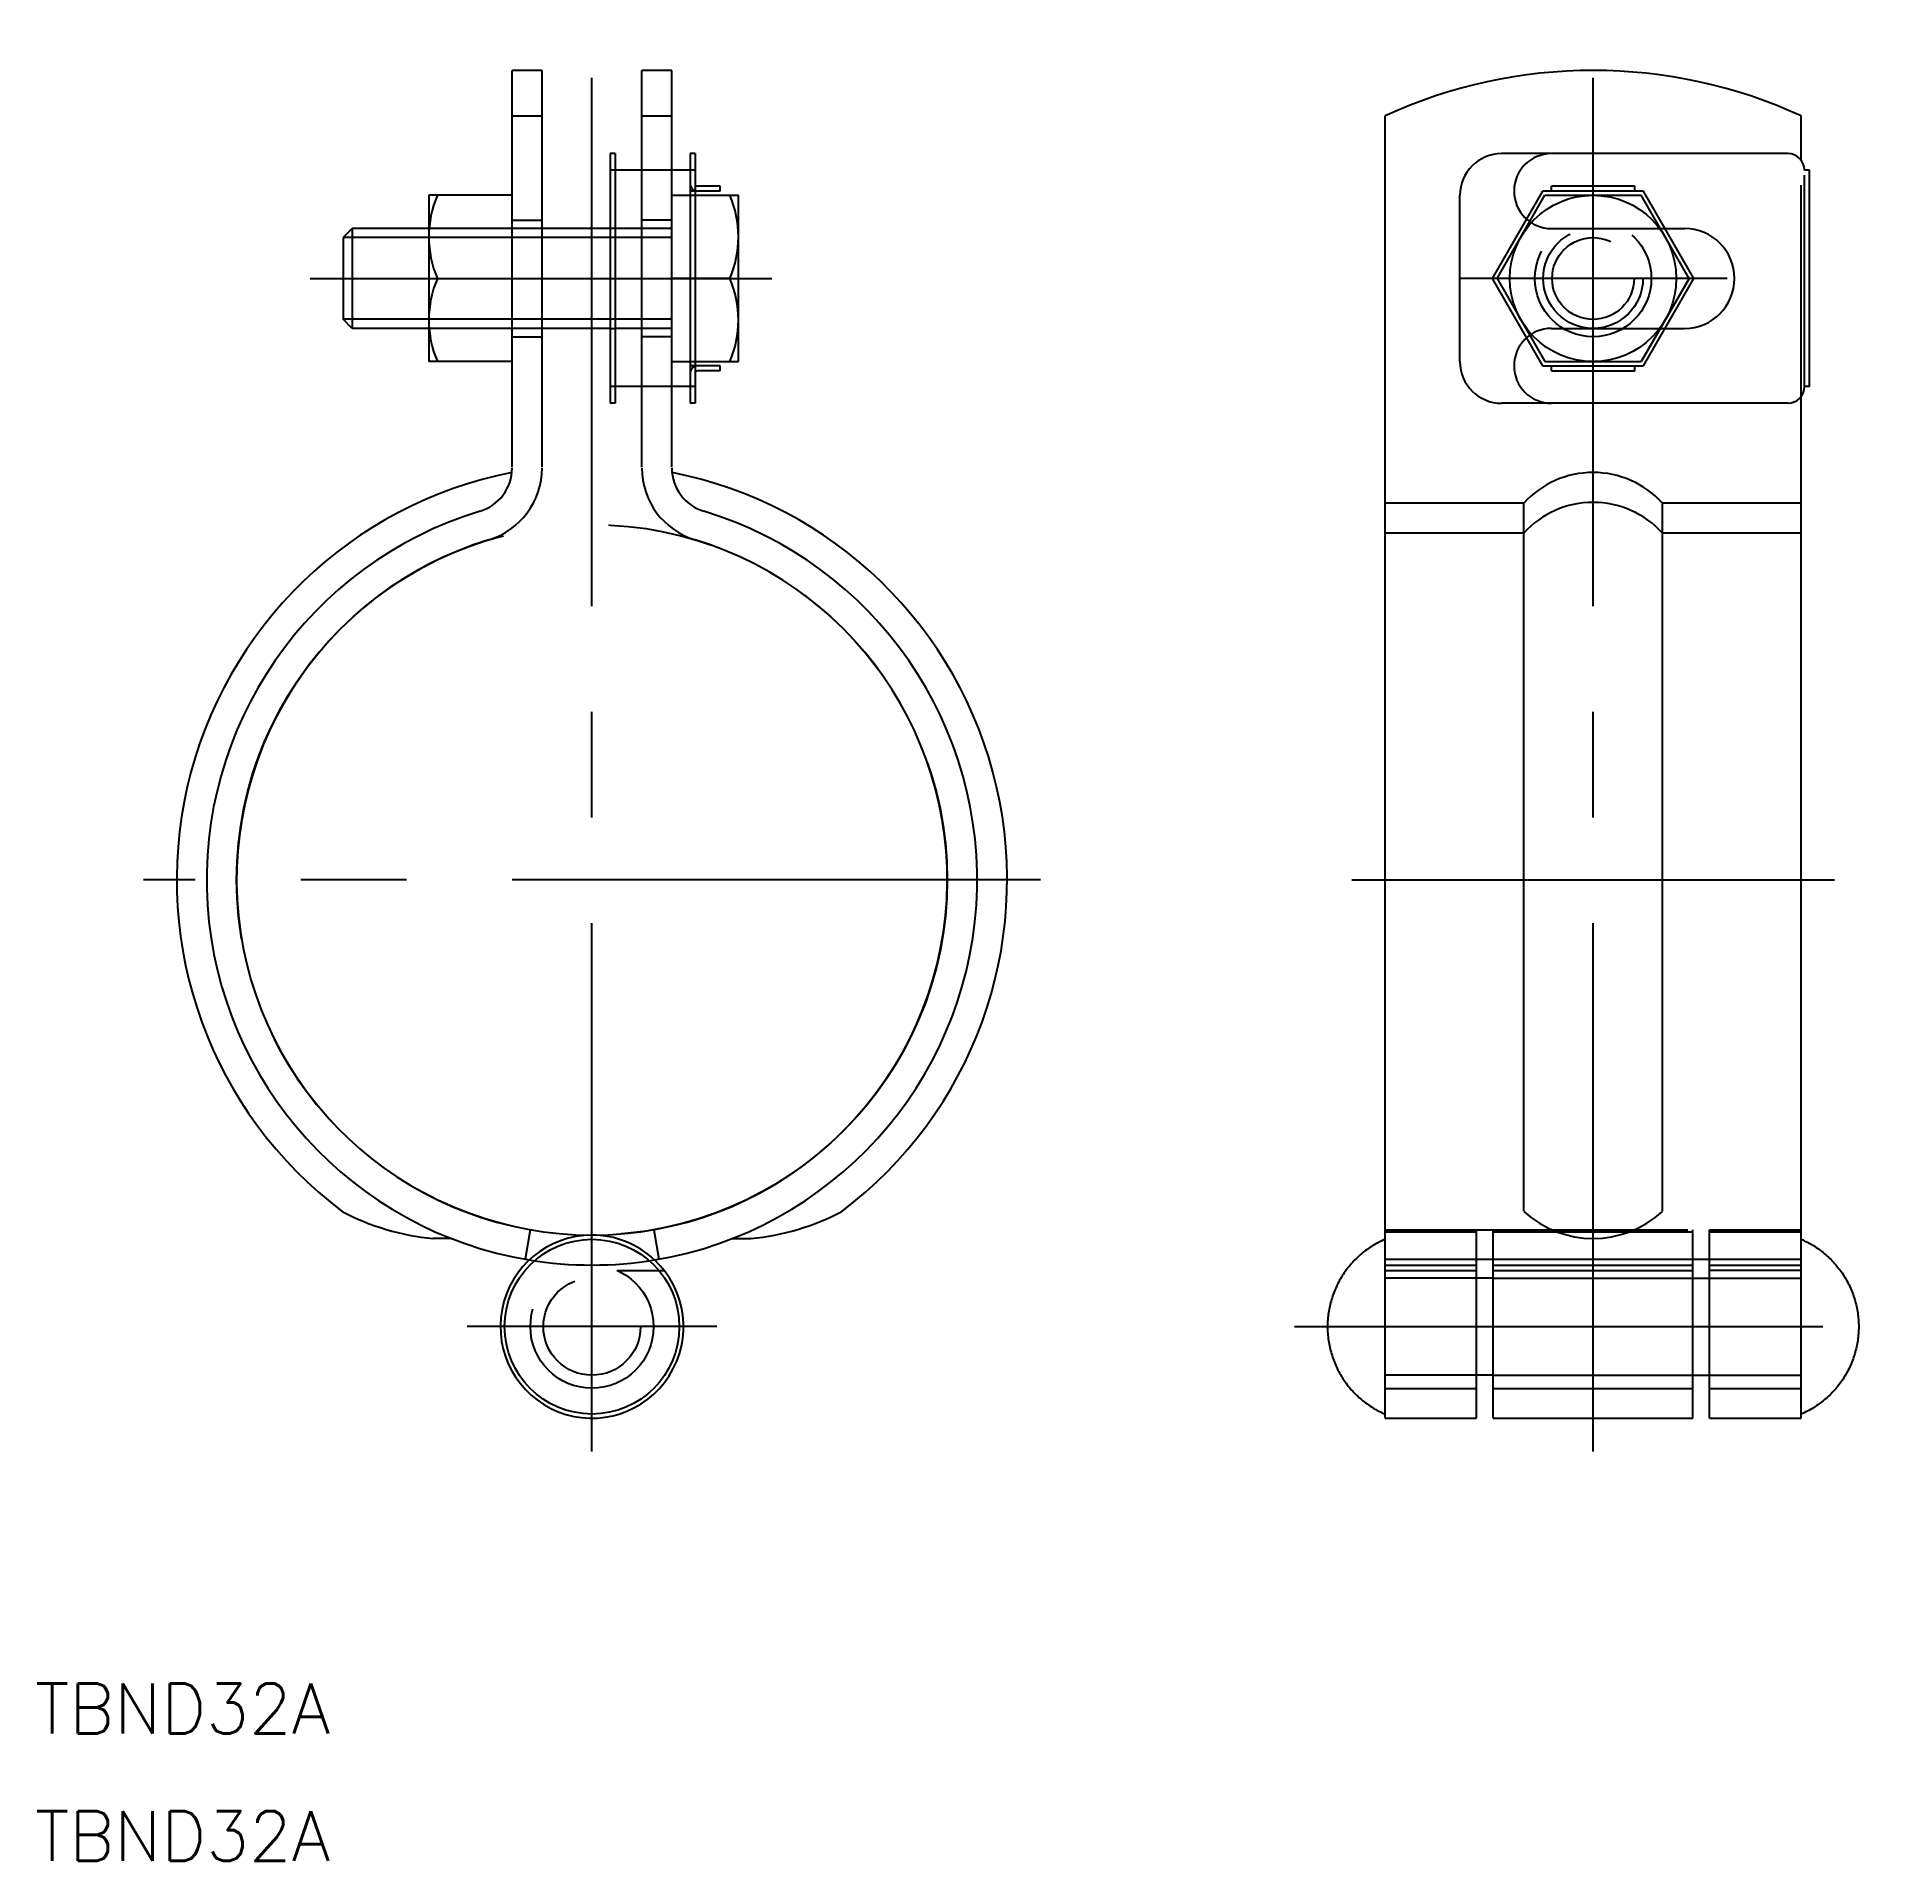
# Model space of a CAD drawing. Extents: x -33 to 78, y -59 to 51.
import ezdxf

# ---------------------------------------------------------------- set-up
doc = ezdxf.new("R2010")
doc.units = 0
for name, pattern in [('CENTER', [50.8, 31.75, -6.35, 6.35, -6.35]), ('DASHED', [19.05, 12.7, -6.35]), ('PHANTOM', [63.5, 31.75, -6.35, 6.35, -6.35, 6.35, -6.35])]:
    doc.linetypes.add(name, pattern=pattern)
doc.layers.get('0').update_dxf_attribs({"linetype": 'CONTINUOUS'})
doc.layers.add('CENTER', color=1, linetype='CENTER')
doc.styles.get("Standard").update_dxf_attribs({"font": 'txt.shx', "height": 3, "bigfont": 'bigfont.shx'})

msp = doc.modelspace()

# ---------------------------------------------------------------- linework, layer by layer
at = {"color": 7, "linetype": 'CONTINUOUS'}
for p, q in [((-4.8, 24.8), (-4.8, 48.64)), ((-3, 48.64), (-4.8, 48.64)), ((-3, 24.8), (-3, 48.64)), ((3, 24.8), (3, 48.64)), ((4.8, 48.64), (3, 48.64)), ((4.8, 24.8), (4.8, 48.64)), ((-4.8, 45.92), (-3, 45.92)), ((3, 45.92), (4.8, 45.92)), ((47.66, -32.36), (47.66, 45.92)), ((72.66, 43.24), (72.66, 45.92)), ((1.1, 43.64), (1.1, 39.14)), ((1.4, 43.64), (1.1, 43.64)), ((1.4, 43.64), (1.4, 39.14)), ((5.9, 43.64), (5.9, 28.64)), ((6.2, 43.64), (5.9, 43.64)), ((6.2, 43.64), (6.2, 28.64)), ((71.86, 43.64), (54.66, 43.64)), ((3, 42.64), (1.4, 42.64)), ((5.9, 42.64), (4.8, 42.64)), ((73.16, 42.64), (72.86, 42.64)), ((73.16, 29.64), (73.16, 42.64)), ((7.7, 41.69), (6.35, 41.69)), ((7.7, 41.39), (6.35, 41.39)), ((7.7, 41.39), (7.7, 41.69)), ((57.13, 41.39), (54.1, 36.14)), ((63.19, 41.39), (57.13, 41.39)), ((62.66, 41.69), (57.66, 41.69)), ((57.66, 41.39), (57.66, 41.69)), ((62.66, 41.39), (62.66, 41.69)), ((66.22, 36.14), (63.19, 41.39)), ((-9.8, 41.14), (-9.8, 31.14)), ((-4.8, 41.14), (-9.8, 41.14)), ((4.8, 41.14), (5.9, 41.14)), ((6.2, 41.14), (8.8, 41.14)), ((8.8, 31.14), (8.8, 41.14)), ((52.16, 31.14), (52.16, 41.14)), ((54.39, 36.14), (57.27, 41.14)), ((57.27, 41.14), (63.05, 41.14)), ((65.93, 36.14), (63.05, 41.14)), ((-14.4, 39.14), (-14.94, 38.6)), ((-9.8, 39.14), (-14.4, 39.14)), ((-14.4, 39.14), (-14.4, 33.14)), ((1.1, 39.14), (-3, 39.14)), ((1.4, 39.14), (1.1, 39.14)), ((3, 39.14), (1.4, 39.14)), ((-14.94, 38.6), (-14.94, 33.69)), ((-9.29, 36.14), (-4.8, 36.14)), ((5.9, 36.14), (4.8, 36.14)), ((8.29, 36.14), (6.2, 36.14)), ((54.1, 36.14), (57.13, 30.89)), ((54.39, 36.14), (57.27, 31.14)), ((65.93, 36.14), (63.05, 31.14)), ((63.19, 30.89), (66.22, 36.14)), ((-14.4, 33.14), (-14.94, 33.69)), ((-9.8, 33.14), (-14.4, 33.14)), ((1.1, 33.14), (-3, 33.14)), ((1.1, 33.14), (1.1, 28.64)), ((1.1, 33.14), (1.4, 33.14)), ((1.4, 33.14), (1.4, 28.64)), ((3, 33.14), (1.4, 33.14)), ((-4.8, 31.14), (-9.8, 31.14)), ((4.8, 31.14), (5.9, 31.14)), ((6.2, 31.14), (8.8, 31.14)), ((7.7, 30.89), (6.35, 30.89)), ((7.7, 30.59), (6.35, 30.59)), ((7.7, 30.59), (7.7, 30.89)), ((57.13, 30.89), (63.19, 30.89)), ((57.27, 31.14), (63.05, 31.14)), ((57.66, 30.59), (57.66, 30.89)), ((57.66, 30.59), (62.66, 30.59)), ((62.66, 30.59), (62.66, 30.89)), ((3, 29.64), (1.4, 29.64)), ((5.9, 29.64), (4.8, 29.64)), ((72.66, -32.36), (72.66, 29.04)), ((73.16, 29.64), (72.86, 29.64)), ((1.4, 28.64), (1.1, 28.64)), ((6.2, 28.64), (5.9, 28.64)), ((71.86, 28.64), (54.66, 28.64)), ((55.99, 22.64), (47.66, 22.64)), ((55.99, -19.92), (55.99, 22.64)), ((64.33, -19.92), (64.33, 22.64)), ((72.66, 22.64), (64.33, 22.64)), ((-3.71, -21.03), (-4.02, -22.8)), ((-8.45, -21.55), (-9.55, -21.55)), ((8.45, -21.55), (9.55, -21.55)), ((53.16, -22.8), (67.16, -22.8)), ((53.16, -32.36), (53.16, -22.8)), ((54.16, -32.36), (54.16, -22.8)), ((66.16, -32.36), (66.16, -22.8)), ((67.16, -32.36), (67.16, -22.8)), ((4.02, -23.47), (4.34, -23.47)), ((47.66, -23.47), (53.16, -23.47)), ((54.16, -23.93), (53.16, -23.93)), ((66.16, -23.93), (67.16, -23.93)), ((72.66, -23.47), (67.16, -23.47)), ((54.16, -29.77), (53.16, -29.77)), ((66.16, -29.77), (67.16, -29.77)), ((47.66, -32.36), (53.16, -32.36)), ((54.16, -32.36), (66.16, -32.36)), ((67.16, -32.36), (72.66, -32.36))]:
    msp.add_line(p, q, dxfattribs=at)
at = {"color": 3, "linetype": 'DASHED'}
for p, q in [((1.4, 42.64), (1.1, 42.64)), ((4.8, 42.64), (3, 42.64)), ((6.2, 42.64), (5.9, 42.64)), ((72.66, 29.04), (72.66, 43.24)), ((72.86, 29.64), (72.86, 42.64)), ((6.2, 41.39), (5.9, 41.39)), ((5.9, 41.14), (6.2, 41.14)), ((-3, 39.14), (-9.8, 39.14)), ((-4.8, 39.64), (-3, 39.64)), ((1.1, 39.14), (1.1, 33.14)), ((1.4, 39.14), (1.4, 33.14)), ((4.8, 39.64), (3, 39.64)), ((4.8, 39.14), (3, 39.14)), ((57.66, 39.14), (65.66, 39.14)), ((-3, 38.6), (-9.8, 38.6)), ((4.8, 38.6), (3, 38.6)), ((6.2, 36.14), (5.9, 36.14)), ((6.2, 36.14), (5.9, 36.14)), ((-3, 33.69), (-9.8, 33.69)), ((4.8, 33.69), (3, 33.69)), ((-3, 33.14), (-9.8, 33.14)), ((-4.8, 32.64), (-3, 32.64)), ((4.8, 33.14), (3, 33.14)), ((4.8, 32.64), (3, 32.64)), ((57.66, 33.14), (65.66, 33.14)), ((5.9, 31.14), (6.2, 31.14)), ((6.2, 30.89), (5.9, 30.89)), ((1.4, 29.64), (1.1, 29.64)), ((4.8, 29.64), (3, 29.64)), ((6.2, 29.64), (5.9, 29.64)), ((55.99, 20.84), (47.66, 20.84)), ((72.66, 20.84), (64.33, 20.84)), ((3.71, -21.03), (4.02, -22.8)), ((47.66, -21.03), (53.16, -21.03)), ((47.66, -21.16), (53.16, -21.16)), ((53.16, -21.03), (67.16, -21.03)), ((53.16, -22.8), (53.16, -21.03)), ((54.16, -22.8), (54.16, -21.03)), ((54.16, -21.16), (66.16, -21.16)), ((66.16, -22.8), (66.16, -21.03)), ((67.16, -22.8), (67.16, -21.03)), ((67.16, -21.03), (72.66, -21.03)), ((67.16, -21.16), (72.66, -21.16)), ((47.66, -22.8), (53.16, -22.8)), ((47.66, -23.15), (53.16, -23.15)), ((54.16, -23.15), (66.16, -23.15)), ((67.16, -22.8), (72.66, -22.8)), ((67.16, -23.15), (72.66, -23.15)), ((1.5, -23.47), (4.02, -23.47)), ((53.16, -23.93), (47.66, -23.93)), ((54.16, -23.47), (66.16, -23.47)), ((54.16, -23.93), (66.16, -23.93)), ((67.16, -23.93), (72.66, -23.93)), ((53.16, -29.77), (47.66, -29.77)), ((54.16, -29.77), (66.16, -29.77)), ((67.16, -29.77), (72.66, -29.77)), ((47.66, -30.56), (53.16, -30.56)), ((54.16, -30.56), (66.16, -30.56)), ((67.16, -30.56), (72.66, -30.56))]:
    msp.add_line(p, q, dxfattribs=at)
at = {"color": 3, "linetype": 'CONTINUOUS'}
for p, q in [((-9.8, 38.6), (-14.94, 38.6)), ((3, 38.6), (-3, 38.6)), ((-9.8, 33.69), (-14.94, 33.69)), ((3, 33.69), (-3, 33.69))]:
    msp.add_line(p, q, dxfattribs=at)
at = {"color": 7, "linetype": 'CONTINUOUS'}
for points in [[(47.66, -21.6, 0), (47.57, -21.64, 0), (47.47, -21.69, 0), (47.38, -21.73, 0), (47.29, -21.78, 0), (47.19, -21.83, 0), (47.1, -21.88, 0), (47.01, -21.93, 0), (46.92, -21.98, 0), (46.84, -22.04, 0), (46.75, -22.1, 0), (46.66, -22.15, 0), (46.58, -22.21, 0), (46.49, -22.28, 0), (46.41, -22.34, 0), (46.33, -22.4, 0), (46.25, -22.47, 0), (46.17, -22.54, 0), (46.09, -22.61, 0), (46.02, -22.68, 0), (45.94, -22.75, 0), (45.87, -22.82, 0), (45.79, -22.9, 0), (45.72, -22.97, 0), (45.65, -23.05, 0), (45.58, -23.13, 0), (45.52, -23.21, 0), (45.45, -23.29, 0), (45.39, -23.37, 0), (45.33, -23.45, 0), (45.26, -23.54, 0), (45.2, -23.62, 0), (45.15, -23.71, 0), (45.09, -23.8, 0), (45.04, -23.88, 0), (44.98, -23.97, 0), (44.93, -24.06, 0), (44.88, -24.16, 0), (44.83, -24.25, 0), (44.79, -24.34, 0), (44.74, -24.43, 0), (44.7, -24.53, 0), (44.66, -24.62, 0), (44.62, -24.72, 0), (44.58, -24.82, 0), (44.54, -24.92, 0), (44.51, -25.01, 0), (44.48, -25.11, 0), (44.45, -25.21, 0), (44.42, -25.31, 0), (44.39, -25.41, 0), (44.36, -25.51, 0), (44.34, -25.61, 0), (44.32, -25.72, 0), (44.3, -25.82, 0), (44.28, -25.92, 0), (44.27, -26.02, 0), (44.25, -26.13, 0), (44.24, -26.23, 0), (44.23, -26.33, 0), (44.22, -26.44, 0), (44.21, -26.54, 0), (44.21, -26.64, 0), (44.21, -26.75, 0), (44.21, -26.85, 0), (44.21, -26.96, 0), (44.21, -27.06, 0), (44.21, -27.16, 0), (44.22, -27.27, 0), (44.23, -27.37, 0), (44.24, -27.48, 0), (44.25, -27.58, 0), (44.27, -27.68, 0), (44.28, -27.78, 0), (44.3, -27.89, 0), (44.32, -27.99, 0), (44.34, -28.09, 0), (44.36, -28.19, 0), (44.39, -28.29, 0), (44.42, -28.39, 0), (44.45, -28.49, 0), (44.48, -28.59, 0), (44.51, -28.69, 0), (44.54, -28.79, 0), (44.58, -28.89, 0), (44.62, -28.98, 0), (44.66, -29.08, 0), (44.7, -29.18, 0), (44.74, -29.27, 0), (44.79, -29.36, 0), (44.83, -29.46, 0), (44.88, -29.55, 0), (44.93, -29.64, 0), (44.98, -29.73, 0), (45.04, -29.82, 0), (45.09, -29.91, 0), (45.15, -30, 0), (45.2, -30.08, 0), (45.26, -30.17, 0), (45.33, -30.25, 0), (45.39, -30.34, 0), (45.45, -30.42, 0), (45.52, -30.5, 0), (45.58, -30.58, 0), (45.65, -30.66, 0), (45.72, -30.73, 0), (45.79, -30.81, 0), (45.87, -30.88, 0), (45.94, -30.96, 0), (46.02, -31.03, 0), (46.09, -31.1, 0), (46.17, -31.17, 0), (46.25, -31.23, 0), (46.33, -31.3, 0), (46.41, -31.37, 0), (46.49, -31.43, 0), (46.58, -31.49, 0), (46.66, -31.55, 0), (46.75, -31.61, 0), (46.84, -31.67, 0), (46.92, -31.72, 0), (47.01, -31.78, 0), (47.1, -31.83, 0), (47.19, -31.88, 0), (47.29, -31.93, 0), (47.38, -31.97, 0), (47.47, -32.02, 0), (47.57, -32.06, 0), (47.66, -32.11, 0)], [(72.66, -21.6, 0), (72.76, -21.64, 0), (72.85, -21.69, 0), (72.94, -21.73, 0), (73.04, -21.78, 0), (73.13, -21.83, 0), (73.22, -21.88, 0), (73.31, -21.93, 0), (73.4, -21.98, 0), (73.49, -22.04, 0), (73.57, -22.1, 0), (73.66, -22.15, 0), (73.74, -22.21, 0), (73.83, -22.28, 0), (73.91, -22.34, 0), (73.99, -22.4, 0), (74.07, -22.47, 0), (74.15, -22.54, 0), (74.23, -22.61, 0), (74.31, -22.68, 0), (74.38, -22.75, 0), (74.46, -22.82, 0), (74.53, -22.9, 0), (74.6, -22.97, 0), (74.67, -23.05, 0), (74.74, -23.13, 0), (74.81, -23.21, 0), (74.87, -23.29, 0), (74.93, -23.37, 0), (75, -23.45, 0), (75.06, -23.54, 0), (75.12, -23.62, 0), (75.18, -23.71, 0), (75.23, -23.8, 0), (75.29, -23.88, 0), (75.34, -23.97, 0), (75.39, -24.06, 0), (75.44, -24.16, 0), (75.49, -24.25, 0), (75.54, -24.34, 0), (75.58, -24.43, 0), (75.62, -24.53, 0), (75.67, -24.62, 0), (75.71, -24.72, 0), (75.74, -24.82, 0), (75.78, -24.92, 0), (75.81, -25.01, 0), (75.85, -25.11, 0), (75.88, -25.21, 0), (75.91, -25.31, 0), (75.93, -25.41, 0), (75.96, -25.51, 0), (75.98, -25.61, 0), (76, -25.72, 0), (76.02, -25.82, 0), (76.04, -25.92, 0), (76.06, -26.02, 0), (76.07, -26.13, 0), (76.08, -26.23, 0), (76.09, -26.33, 0), (76.1, -26.44, 0), (76.11, -26.54, 0), (76.11, -26.64, 0), (76.12, -26.75, 0), (76.12, -26.85, 0), (76.12, -26.96, 0), (76.11, -27.06, 0), (76.11, -27.16, 0), (76.1, -27.27, 0), (76.09, -27.37, 0), (76.08, -27.48, 0), (76.07, -27.58, 0), (76.06, -27.68, 0), (76.04, -27.78, 0), (76.02, -27.89, 0), (76, -27.99, 0), (75.98, -28.09, 0), (75.96, -28.19, 0), (75.93, -28.29, 0), (75.91, -28.39, 0), (75.88, -28.49, 0), (75.85, -28.59, 0), (75.81, -28.69, 0), (75.78, -28.79, 0), (75.74, -28.89, 0), (75.71, -28.98, 0), (75.67, -29.08, 0), (75.62, -29.18, 0), (75.58, -29.27, 0), (75.54, -29.36, 0), (75.49, -29.46, 0), (75.44, -29.55, 0), (75.39, -29.64, 0), (75.34, -29.73, 0), (75.29, -29.82, 0), (75.23, -29.91, 0), (75.18, -30, 0), (75.12, -30.08, 0), (75.06, -30.17, 0), (75, -30.25, 0), (74.93, -30.34, 0), (74.87, -30.42, 0), (74.81, -30.5, 0), (74.74, -30.58, 0), (74.67, -30.66, 0), (74.6, -30.73, 0), (74.53, -30.81, 0), (74.46, -30.88, 0), (74.38, -30.96, 0), (74.31, -31.03, 0), (74.23, -31.1, 0), (74.15, -31.17, 0), (74.07, -31.23, 0), (73.99, -31.3, 0), (73.91, -31.37, 0), (73.83, -31.43, 0), (73.74, -31.49, 0), (73.66, -31.55, 0), (73.57, -31.61, 0), (73.49, -31.67, 0), (73.4, -31.72, 0), (73.31, -31.78, 0), (73.22, -31.83, 0), (73.13, -31.88, 0), (73.04, -31.93, 0), (72.94, -31.97, 0), (72.85, -32.02, 0), (72.76, -32.06, 0), (72.66, -32.11, 0)]]:
    msp.add_polyline3d(points, dxfattribs=at)
for centre, radius in [((60.16, 36.14), 5), ((0, -26.85), 5.25)]:
    msp.add_circle(centre, radius, dxfattribs=at)
at = {"color": 3, "linetype": 'DASHED'}
for centre, radius in [((60.16, 36.14), 3.5), ((60.16, 36.14), 3), ((60.16, 36.14), 2.46), ((0, -26.85), 3.7), ((0, -26.85), 2.92)]:
    msp.add_circle(centre, radius, dxfattribs=at)
at = {"color": 3, "linetype": 'PHANTOM'}
msp.add_circle((0, 0), 21.35, dxfattribs=at)
at = {"color": 7, "linetype": 'CONTINUOUS'}
for centre, radius, start, end in [((60.16, 18.64), 30, 65.3757, 114.6243), ((54.66, 41.14), 2.5, 90, 180), ((71.86, 42.64), 1, 0, 90), ((6.35, 41.84), 0.15, 180, 270), ((6.35, 41.84), 0.45, 250.5288, 270), ((-3.45, 38.64), 6.35, 156.815, 203.185), ((2.45, 38.64), 6.35, 336.815, 23.185), ((-3.45, 33.64), 6.35, 156.815, 203.185), ((2.45, 33.64), 6.35, 336.815, 23.185), ((6.35, 30.44), 0.45, 90, 109.4712), ((6.35, 30.44), 0.15, 90, 180), ((54.66, 31.14), 2.5, 180, 270), ((71.86, 29.64), 1, 270, 0), ((-7.5, 24.74), 2.7, 286.8661, 0), ((-7.5, 24.74), 4.5, 286.8661, 0), ((7.5, 24.74), 4.5, 180, 253.1339), ((7.5, 24.74), 2.7, 180, 253.1339), ((0, 0), 24.95, 101.1201, 233.0029), ((0, 0), 24.95, 306.9971, 78.8799), ((60.16, 18.84), 5.64, 42.3742, 137.6258), ((0, 0), 23.15, 106.8661, 260.6354), ((0, 0), 23.15, 279.3646, 73.1339), ((0, 0), 21.35, 106.8661, 73.1339), ((-8.24, -7.18), 14.43, 242.0017, 264.777), ((8.24, -7.18), 14.43, 275.223, 297.9983), ((60.16, -15.41), 6.14, 227.3016, 312.6984), ((0, -26.85), 5.5, 90, 46.7985)]:
    msp.add_arc(centre, radius, start, end, dxfattribs=at)
at = {"color": 3, "linetype": 'DASHED'}
for centre, radius, start, end in [((57.66, 41.39), 2.25, 90, 270), ((6.35, 41.84), 0.45, 180, 250.5288), ((65.66, 36.14), 3, 270, 90), ((57.66, 30.89), 2.25, 90, 270), ((6.35, 30.44), 0.45, 109.4712, 180), ((60.16, 17.04), 5.64, 42.3742, 137.6258), ((0, -26.85), 5.5, 46.7985, 90), ((0, 0), 23.15, 260.6354, 279.3646)]:
    msp.add_arc(centre, radius, start, end, dxfattribs=at)
at = {"layer": 'CENTER', "color": 1, "linetype": 'CENTER'}
for p, q in [((0, -34.36), (0, 50.64)), ((60.16, -34.36), (60.16, 50.64)), ((-16.94, 36.14), (10.8, 36.14)), ((68.22, 36.14), (52.1, 36.14)), ((26.95, 0), (-26.95, 0)), ((45.66, 0), (74.66, 0)), ((7.5, -26.85), (-7.5, -26.85)), ((42.21, -26.85), (78.12, -26.85))]:
    msp.add_line(p, q, dxfattribs=at)

# ---------------------------------------------------------------- texts
at = {"color": 7, "linetype": 'CONTINUOUS'}
for p in [(-33.47, -51.3), (-33.47, -58.96)]:
    msp.add_text('TBND32A', height=3, dxfattribs=at).set_placement(p)

doc.saveas('drawing.dxf')
